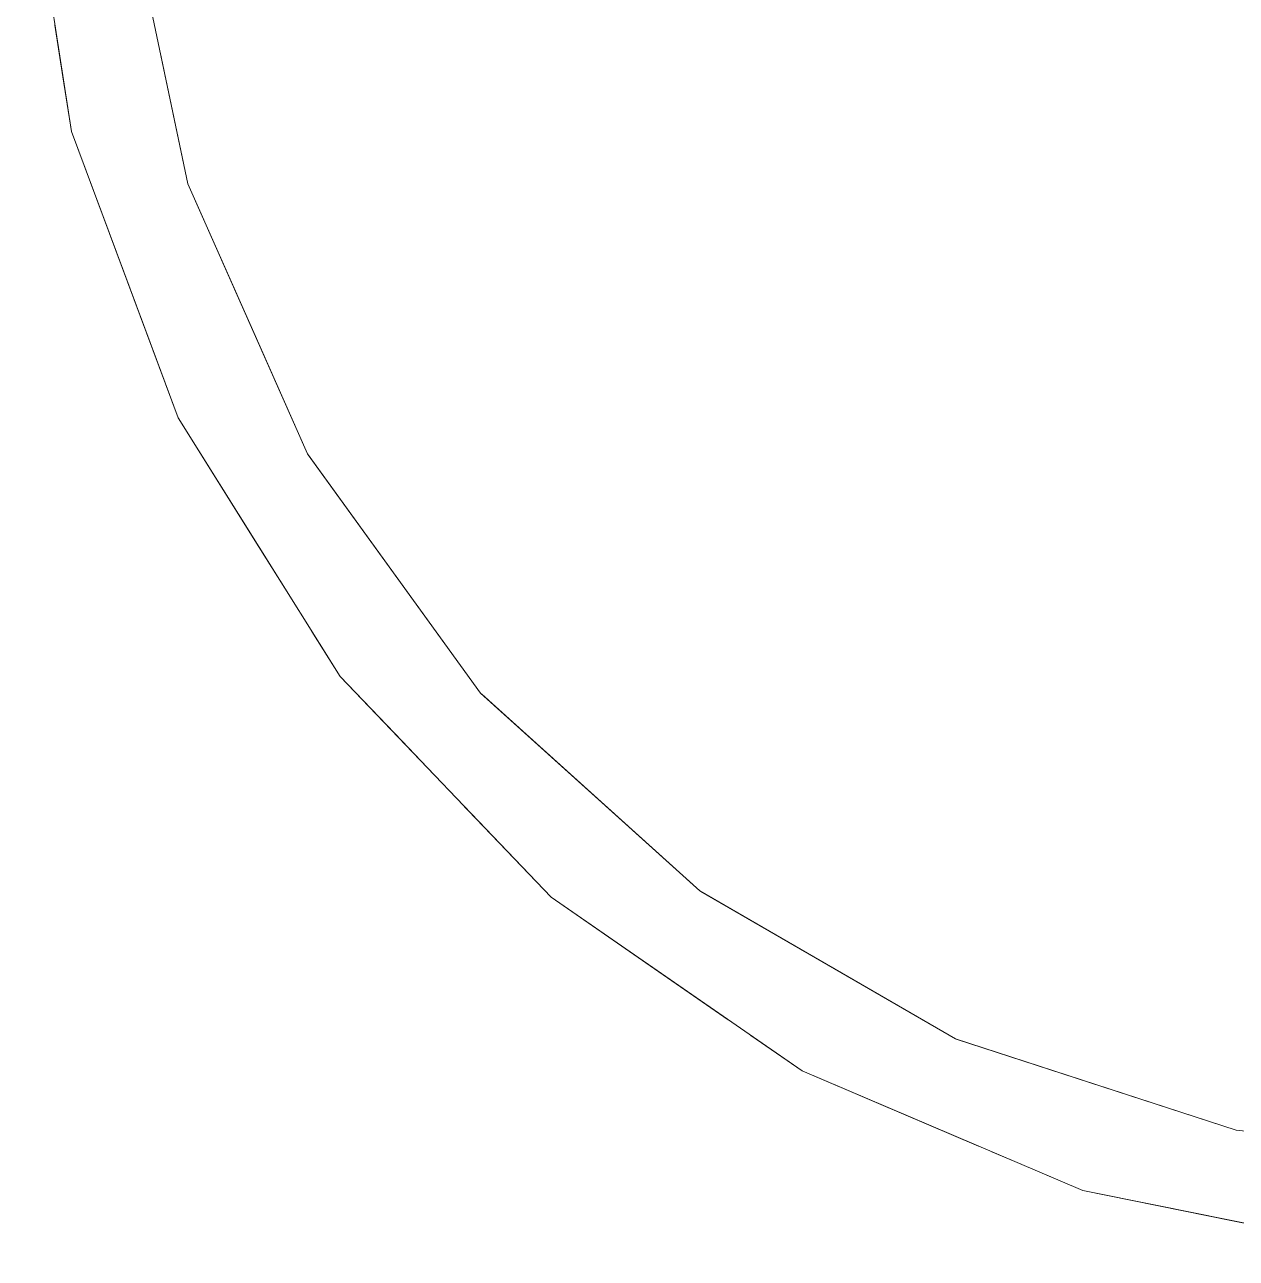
# Model space of a CAD drawing. Header units: millimetres. Extents: x 35540 to 832230, y -10956 to 416550.
# Drawn here: x 197323.5 to 197572.8, y 41522.5 to 41776.2 of the extents above; entities that cross this region are included whole.
import ezdxf

# ---------------------------------------------------------------- set-up
doc = ezdxf.new("R2010")
doc.units = ezdxf.units.MM
doc.layers.add('Q-CASE', color=31, linetype='Continuous', lineweight=5)

# ---------------------------------------------------------------- blocks, each defined once
blk = doc.blocks.new('DLN_Cat Ladder - 750x750x5000 _WDH_-9766194-2_F U_F_A_')
at = {"layer": 'Q-CASE'}
for p, q in [((343.87, -878.55), (349.73, -849.57)), ((343.87, -878.55), (349.73, -849.57)), ((343.87, -878.55), (349.73, -849.57)), ((343.87, -878.55), (349.73, -849.57)), ((343.87, -878.55), (349.73, -849.57)), ((343.87, -878.55), (349.73, -849.57)), ((343.87, -878.55), (349.73, -849.57)), ((343.87, -878.55), (349.73, -849.57)), ((343.87, -878.55), (349.73, -849.57)), ((328.34, -862.39), (309.61, -919.95)), ((328.34, -862.39), (309.61, -919.95)), ((328.34, -862.39), (309.61, -919.95)), ((328.34, -862.39), (309.61, -919.95)), ((328.34, -862.39), (309.61, -919.95)), ((328.34, -862.39), (309.61, -919.95)), ((328.34, -862.39), (309.61, -919.95)), ((328.34, -862.39), (309.61, -919.95)), ((328.34, -862.39), (309.61, -919.95)), ((332.79, -912.64), (335.36, -906.6)), ((332.79, -912.64), (335.36, -906.6)), ((332.79, -912.64), (335.36, -906.6)), ((332.79, -912.64), (335.36, -906.6)), ((332.79, -912.64), (335.36, -906.6)), ((332.79, -912.64), (335.36, -906.6)), ((332.79, -912.64), (335.36, -906.6)), ((332.79, -912.64), (335.36, -906.6)), ((332.79, -912.64), (335.36, -906.6)), ((322.67, -936.4), (331.61, -915.4)), ((322.67, -936.4), (331.61, -915.4)), ((322.67, -936.4), (331.61, -915.4)), ((322.67, -936.4), (331.61, -915.4)), ((322.67, -936.4), (331.61, -915.4)), ((322.67, -936.4), (331.61, -915.4)), ((322.67, -936.4), (331.61, -915.4)), ((322.67, -936.4), (331.61, -915.4)), ((322.67, -936.4), (331.61, -915.4)), ((309.55, -920.13), (279.28, -972.46)), ((309.55, -920.13), (279.28, -972.46)), ((309.55, -920.13), (279.28, -972.46)), ((309.55, -920.13), (279.28, -972.46)), ((309.55, -920.13), (279.28, -972.46)), ((309.55, -920.13), (279.28, -972.46)), ((309.55, -920.13), (279.28, -972.46)), ((309.55, -920.13), (279.28, -972.46)), ((309.55, -920.13), (279.28, -972.46)), ((295.19, -981.99), (305.67, -966.86)), ((295.19, -981.99), (305.67, -966.86)), ((295.19, -981.99), (305.67, -966.86)), ((295.19, -981.99), (305.67, -966.86)), ((295.19, -981.99), (305.67, -966.86)), ((295.19, -981.99), (305.67, -966.86)), ((295.19, -981.99), (305.67, -966.86)), ((295.19, -981.99), (305.67, -966.86)), ((295.19, -981.99), (305.67, -966.86)), ((279.14, -972.7), (238.69, -1017.51)), ((279.14, -972.7), (238.69, -1017.51)), ((279.14, -972.7), (238.69, -1017.51)), ((279.14, -972.7), (238.69, -1017.51)), ((279.14, -972.7), (238.69, -1017.51)), ((279.14, -972.7), (238.69, -1017.51)), ((279.14, -972.7), (238.69, -1017.51)), ((279.14, -972.7), (238.69, -1017.51)), ((279.14, -972.7), (238.69, -1017.51)), ((260.97, -1021.91), (269.28, -1013.97)), ((260.97, -1021.91), (269.28, -1013.97)), ((260.97, -1021.91), (269.28, -1013.97)), ((260.97, -1021.91), (269.28, -1013.97)), ((260.97, -1021.91), (269.28, -1013.97)), ((260.97, -1021.91), (269.28, -1013.97)), ((260.97, -1021.91), (269.28, -1013.97)), ((260.97, -1021.91), (269.28, -1013.97)), ((260.97, -1021.91), (269.28, -1013.97)), ((238.45, -1017.78), (232.75, -1021.91)), ((238.45, -1017.78), (232.75, -1021.91)), ((238.45, -1017.78), (232.75, -1021.91)), ((238.45, -1017.78), (232.75, -1021.91)), ((238.45, -1017.78), (232.75, -1021.91)), ((238.45, -1017.78), (232.75, -1021.91)), ((238.45, -1017.78), (232.75, -1021.91)), ((238.45, -1017.78), (232.75, -1021.91)), ((238.45, -1017.78), (232.75, -1021.91)), ((232.75, -1021.91), (189.47, -1053.25)), ((232.75, -1021.91), (189.47, -1053.25)), ((232.75, -1021.91), (189.47, -1053.25)), ((232.75, -1021.91), (189.47, -1053.25)), ((232.75, -1021.91), (189.47, -1053.25)), ((232.75, -1021.91), (189.47, -1053.25)), ((232.75, -1021.91), (189.47, -1053.25)), ((232.75, -1021.91), (189.47, -1053.25)), ((232.75, -1021.91), (189.47, -1053.25)), ((248.36, -1033.96), (255.23, -1027.39)), ((248.36, -1033.96), (255.23, -1027.39)), ((248.36, -1033.96), (255.23, -1027.39)), ((248.36, -1033.96), (255.23, -1027.39)), ((248.36, -1033.96), (255.23, -1027.39)), ((248.36, -1033.96), (255.23, -1027.39)), ((248.36, -1033.96), (255.23, -1027.39)), ((248.36, -1033.96), (255.23, -1027.39)), ((248.36, -1033.96), (255.23, -1027.39)), ((189.27, -1053.39), (164.28, -1064.46)), ((189.27, -1053.39), (164.28, -1064.46)), ((189.27, -1053.39), (164.28, -1064.46)), ((189.27, -1053.39), (164.28, -1064.46)), ((189.27, -1053.39), (164.28, -1064.46)), ((189.27, -1053.39), (164.28, -1064.46)), ((189.27, -1053.39), (164.28, -1064.46)), ((189.27, -1053.39), (164.28, -1064.46)), ((189.27, -1053.39), (164.28, -1064.46)), ((206.5, -1064.57), (218.74, -1056.9)), ((206.5, -1064.57), (218.74, -1056.9)), ((206.5, -1064.57), (218.74, -1056.9)), ((206.5, -1064.57), (218.74, -1056.9)), ((206.5, -1064.57), (218.74, -1056.9)), ((206.5, -1064.57), (218.74, -1056.9)), ((206.5, -1064.57), (218.74, -1056.9)), ((206.5, -1064.57), (218.74, -1056.9)), ((206.5, -1064.57), (218.74, -1056.9)), ((164.28, -1064.46), (133.75, -1077.99)), ((164.28, -1064.46), (133.75, -1077.99)), ((164.28, -1064.46), (133.75, -1077.99)), ((164.28, -1064.46), (133.75, -1077.99)), ((164.28, -1064.46), (133.75, -1077.99)), ((164.28, -1064.46), (133.75, -1077.99)), ((164.28, -1064.46), (133.75, -1077.99)), ((164.28, -1064.46), (133.75, -1077.99)), ((164.28, -1064.46), (133.75, -1077.99)), ((133.75, -1077.99), (106.64, -1083.69)), ((133.75, -1077.99), (106.64, -1083.69)), ((133.75, -1077.99), (106.64, -1083.69)), ((133.75, -1077.99), (106.64, -1083.69)), ((133.75, -1077.99), (106.64, -1083.69)), ((133.75, -1077.99), (106.64, -1083.69)), ((133.75, -1077.99), (106.64, -1083.69)), ((133.75, -1077.99), (106.64, -1083.69)), ((133.75, -1077.99), (106.64, -1083.69)), ((151.81, -1091.21), (169.87, -1084.48)), ((151.81, -1091.21), (169.87, -1084.48)), ((151.81, -1091.21), (169.87, -1084.48)), ((151.81, -1091.21), (169.87, -1084.48)), ((151.81, -1091.21), (169.87, -1084.48)), ((151.81, -1091.21), (169.87, -1084.48)), ((151.81, -1091.21), (169.87, -1084.48)), ((151.81, -1091.21), (169.87, -1084.48)), ((151.81, -1091.21), (169.87, -1084.48)), ((101.08, -1105.35), (111.7, -1103.7)), ((101.08, -1105.35), (111.7, -1103.7)), ((101.08, -1105.35), (111.7, -1103.7)), ((101.08, -1105.35), (111.7, -1103.7)), ((101.08, -1105.35), (111.7, -1103.7)), ((101.08, -1105.35), (111.7, -1103.7)), ((101.08, -1105.35), (111.7, -1103.7)), ((101.08, -1105.35), (111.7, -1103.7)), ((101.08, -1105.35), (111.7, -1103.7))]:
    blk.add_line(p, q, dxfattribs=at)
at = {"layer": 'Q-CASE', "flags": 128}
for points in [[(-265.3, -802), (-258.94, -864.47), (-240.12, -924.37), (-209.62, -979.26), (-168.68, -1026.87), (-118.99, -1065.26), (-62.59, -1092.84), (-1.78, -1108.5), (60.94, -1111.57), (122.99, -1101.95), (181.82, -1080.02), (235.04, -1046.69), (280.44, -1003.31), (316.17, -951.68), (340.76, -893.91), (353.21, -832.36), (354.7, -802)], [(334.7, -802), (328.34, -862.39), (309.55, -920.13), (279.14, -972.7), (238.45, -1017.78), (189.27, -1053.39), (133.75, -1077.99), (74.33, -1090.48), (13.6, -1090.33), (-45.76, -1077.53), (-101.15, -1052.65), (-150.15, -1016.78), (-190.61, -971.5), (-220.75, -918.78), (-239.25, -860.94), (-245.3, -802)], [(336.59, -903.7), (340.76, -893.91), (343.87, -878.55)], [(336.59, -903.7), (340.76, -893.91), (343.87, -878.55)], [(336.59, -903.7), (340.76, -893.91), (343.87, -878.55)], [(336.59, -903.7), (340.76, -893.91), (343.87, -878.55)], [(336.59, -903.7), (340.76, -893.91), (343.87, -878.55)], [(336.59, -903.7), (340.76, -893.91), (343.87, -878.55)], [(336.59, -903.7), (340.76, -893.91), (343.87, -878.55)], [(336.59, -903.7), (340.76, -893.91), (343.87, -878.55)], [(336.59, -903.7), (340.76, -893.91), (343.87, -878.55)], [(308.86, -962.24), (316.17, -951.68), (322.67, -936.4)], [(308.86, -962.24), (316.17, -951.68), (322.67, -936.4)], [(308.86, -962.24), (316.17, -951.68), (322.67, -936.4)], [(308.86, -962.24), (316.17, -951.68), (322.67, -936.4)], [(308.86, -962.24), (316.17, -951.68), (322.67, -936.4)], [(308.86, -962.24), (316.17, -951.68), (322.67, -936.4)], [(308.86, -962.24), (316.17, -951.68), (322.67, -936.4)], [(308.86, -962.24), (316.17, -951.68), (322.67, -936.4)], [(308.86, -962.24), (316.17, -951.68), (322.67, -936.4)], [(269.28, -1013.97), (280.44, -1003.31), (295.19, -981.99)], [(269.28, -1013.97), (280.44, -1003.31), (295.19, -981.99)], [(269.28, -1013.97), (280.44, -1003.31), (295.19, -981.99)], [(269.28, -1013.97), (280.44, -1003.31), (295.19, -981.99)], [(269.28, -1013.97), (280.44, -1003.31), (295.19, -981.99)], [(269.28, -1013.97), (280.44, -1003.31), (295.19, -981.99)], [(269.28, -1013.97), (280.44, -1003.31), (295.19, -981.99)], [(269.28, -1013.97), (280.44, -1003.31), (295.19, -981.99)], [(269.28, -1013.97), (280.44, -1003.31), (295.19, -981.99)], [(225.8, -1052.48), (235.04, -1046.69), (248.36, -1033.96)], [(225.8, -1052.48), (235.04, -1046.69), (248.36, -1033.96)], [(225.8, -1052.48), (235.04, -1046.69), (248.36, -1033.96)], [(225.8, -1052.48), (235.04, -1046.69), (248.36, -1033.96)], [(225.8, -1052.48), (235.04, -1046.69), (248.36, -1033.96)], [(225.8, -1052.48), (235.04, -1046.69), (248.36, -1033.96)], [(225.8, -1052.48), (235.04, -1046.69), (248.36, -1033.96)], [(225.8, -1052.48), (235.04, -1046.69), (248.36, -1033.96)], [(225.8, -1052.48), (235.04, -1046.69), (248.36, -1033.96)], [(169.87, -1084.48), (181.82, -1080.02), (206.5, -1064.57)], [(169.87, -1084.48), (181.82, -1080.02), (206.5, -1064.57)], [(169.87, -1084.48), (181.82, -1080.02), (206.5, -1064.57)], [(169.87, -1084.48), (181.82, -1080.02), (206.5, -1064.57)], [(169.87, -1084.48), (181.82, -1080.02), (206.5, -1064.57)], [(169.87, -1084.48), (181.82, -1080.02), (206.5, -1064.57)], [(169.87, -1084.48), (181.82, -1080.02), (206.5, -1064.57)], [(169.87, -1084.48), (181.82, -1080.02), (206.5, -1064.57)], [(169.87, -1084.48), (181.82, -1080.02), (206.5, -1064.57)], [(111.7, -1103.7), (122.99, -1101.95), (151.81, -1091.21)], [(111.7, -1103.7), (122.99, -1101.95), (151.81, -1091.21)], [(111.7, -1103.7), (122.99, -1101.95), (151.81, -1091.21)], [(111.7, -1103.7), (122.99, -1101.95), (151.81, -1091.21)], [(111.7, -1103.7), (122.99, -1101.95), (151.81, -1091.21)], [(111.7, -1103.7), (122.99, -1101.95), (151.81, -1091.21)], [(111.7, -1103.7), (122.99, -1101.95), (151.81, -1091.21)], [(111.7, -1103.7), (122.99, -1101.95), (151.81, -1091.21)], [(111.7, -1103.7), (122.99, -1101.95), (151.81, -1091.21)]]:
    blk.add_lwpolyline(points, dxfattribs=at)

msp = doc.modelspace()

# ---------------------------------------------------------------- block references
at = {"layer": 'Q-CASE', "rotation": 269.9999999999997}
msp.add_blockref('DLN_Cat Ladder - 750x750x5000 _WDH_-9766194-2_F U_F_A_', (198435.12, 41877.19), dxfattribs=at)

doc.saveas('drawing.dxf')
